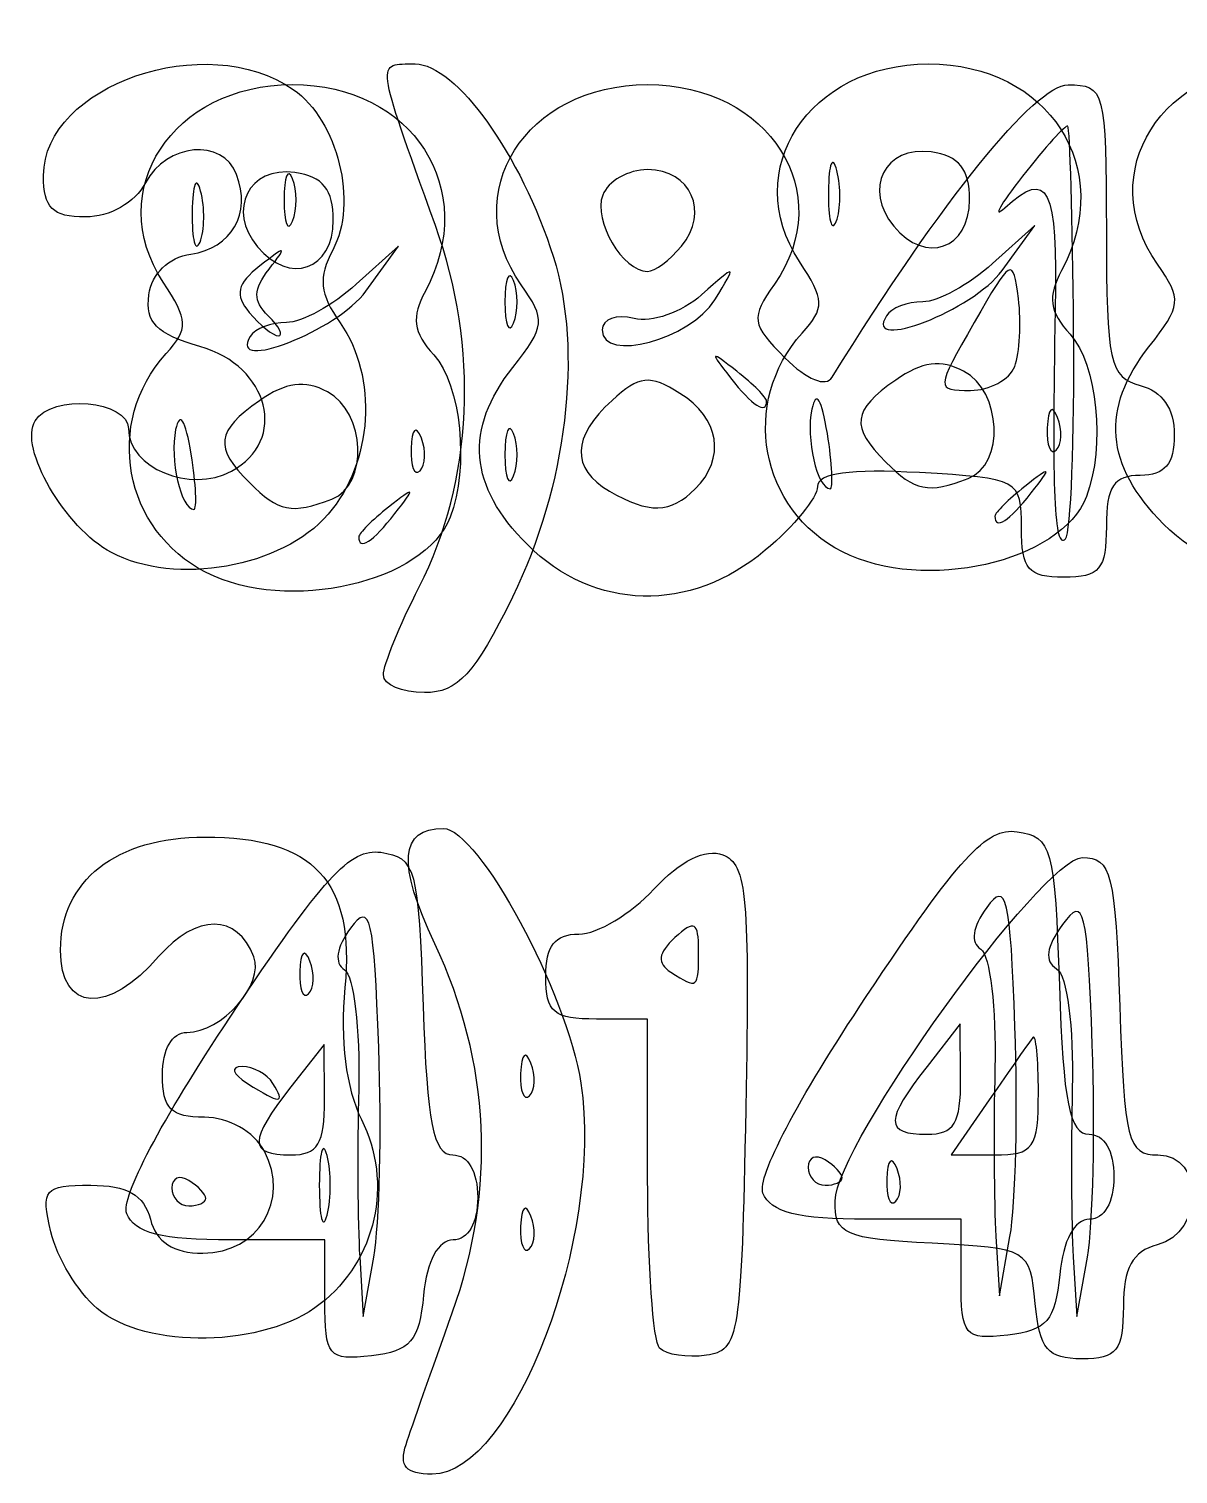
# Model space of a CAD drawing. Extents: x 2.03 to 5.39, y 7.1 to 8.91.
# Drawn here: x 4.2328 to 4.4583, y 7.9658 to 8.2493 of the extents above; entities that cross this region are included whole.
import ezdxf

# ---------------------------------------------------------------- set-up
doc = ezdxf.new("R2010")
doc.units = 0
doc.layers.add('Layer_1', color=7, linetype='CONTINUOUS')

msp = doc.modelspace()

# ---------------------------------------------------------------- linework, layer by layer
at = {"layer": 'Layer_1', "color": 7}
for p, q in [((4.391313, 8.221567), (4.391313, 8.221567)), ((4.266493, 8.217519), (4.266493, 8.217519)), ((4.284544, 8.219964), (4.284544, 8.219964)), ((4.417336, 8.215843), (4.417336, 8.215843)), ((4.292516, 8.211795), (4.292516, 8.211795)), ((4.430134, 8.210797), (4.421854, 8.203297)), ((4.423735, 8.201924), (4.430134, 8.210797)), ((4.305314, 8.206749), (4.297034, 8.199249)), ((4.298915, 8.197876), (4.305314, 8.206749)), ((4.360814, 8.206707), (4.360814, 8.206707)), ((4.423735, 8.201924), (4.423735, 8.201924)), ((4.298915, 8.197876), (4.298915, 8.197876)), ((4.327877, 8.199964), (4.327877, 8.199964)), ((4.367366, 8.196203), (4.367366, 8.196203)), ((4.279749, 8.193051), (4.279749, 8.193051)), ((4.437756, 8.19044), (4.437756, 8.19044)), ((4.426203, 8.183134), (4.426203, 8.183134)), ((4.377516, 8.176341), (4.377516, 8.176341)), ((4.434613, 8.173089), (4.434613, 8.173089)), ((4.327877, 8.169964), (4.327877, 8.169964)), ((4.389449, 8.169964), (4.389449, 8.169964)), ((4.309794, 8.169041), (4.309793, 8.169041)), ((4.264629, 8.165916), (4.264629, 8.165916)), ((4.417063, 8.161154), (4.417064, 8.161154)), ((4.363516, 8.159083), (4.363516, 8.159083)), ((4.429428, 8.158297), (4.429428, 8.158297)), ((4.292244, 8.157106), (4.292244, 8.157106)), ((4.304608, 8.154249), (4.304608, 8.154249)), ((4.455413, 8.152208), (4.455413, 8.152208)), ((4.249003, 8.146598), (4.249003, 8.146598)), ((4.330593, 8.148159), (4.330593, 8.148159)), ((4.392402, 8.146746), (4.392402, 8.146746)), ((4.267582, 8.142697), (4.267582, 8.142697)), ((4.302336, 8.122597), (4.302336, 8.122597)), ((4.364183, 8.068547), (4.364183, 8.068547)), ((4.287947, 8.066422), (4.287946, 8.066422)), ((4.354183, 8.055082), (4.344183, 8.055082)), ((4.354183, 8.023971), (4.354183, 8.055082)), ((4.415517, 8.05413), (4.408999, 8.045797)), ((4.415595, 8.043297), (4.415517, 8.05413)), ((4.426257, 8.053526), (4.426258, 8.053526)), ((4.290698, 8.050082), (4.284179, 8.041749)), ((4.290775, 8.039249), (4.290698, 8.050082)), ((4.301438, 8.049478), (4.301438, 8.049478)), ((4.44142, 8.050008), (4.441421, 8.050008)), ((4.33128, 8.046422), (4.33128, 8.046422)), ((4.280669, 8.042464), (4.280669, 8.042464)), ((4.415592, 8.043297), (4.415595, 8.043297)), ((4.290772, 8.039249), (4.290775, 8.039249)), ((4.42121, 8.039249), (4.413729, 8.028415)), ((4.43085, 8.040638), (4.430849, 8.040638)), ((4.2913, 8.028297), (4.2913, 8.028297)), ((4.413729, 8.028415), (4.42229, 8.028415)), ((4.403127, 8.025707), (4.403127, 8.025707)), ((4.392336, 8.023934), (4.392336, 8.023934)), ((4.267516, 8.019885), (4.267516, 8.019885)), ((4.33128, 8.016422), (4.33128, 8.016422)), ((4.415669, 8.015797), (4.397231, 8.015797)), ((4.415669, 8.003909), (4.415669, 8.015797)), ((4.290849, 8.011749), (4.272412, 8.011749)), ((4.290849, 7.999861), (4.290849, 8.011749)), ((4.422512, 8.012464), (4.423213, 8.000797)), ((4.423213, 8.000797), (4.425274, 8.01239)), ((4.297692, 8.008415), (4.298393, 7.996749)), ((4.298393, 7.996749), (4.300454, 8.008342)), ((4.437692, 8.008415), (4.438393, 7.996749)), ((4.438393, 7.996749), (4.440454, 8.008342)), ((4.415669, 8.003909), (4.415669, 8.003909)), ((4.290849, 7.999861), (4.290849, 7.999861)), ((4.430227, 7.999249), (4.430227, 7.999249)), ((4.246181, 7.998297), (4.246181, 7.998297)), ((4.356546, 7.990497), (4.356546, 7.990497)), ((4.306792, 7.97163), (4.306792, 7.97163))]:
    msp.add_line(p, q, dxfattribs=at)
for points in [[(4.23567, 8.220556), (4.23567, 8.2383), (4.267691, 8.249348), (4.284664, 8.23746)], [(4.312537, 8.210797), (4.300684, 8.243826), (4.300855, 8.242464), (4.308567, 8.242464)], [(4.308567, 8.242464), (4.316591, 8.242464), (4.329384, 8.22461), (4.335703, 8.204591)], [(4.38397, 8.203713), (4.372206, 8.221667), (4.385798, 8.242464), (4.409295, 8.242464)], [(4.409295, 8.242464), (4.432901, 8.242464), (4.446111, 8.221975), (4.435404, 8.201968)], [(4.454217, 8.20317), (4.441598, 8.221186), (4.455019, 8.242464), (4.479003, 8.242464)], [(4.25915, 8.199665), (4.247386, 8.217618), (4.260978, 8.238416), (4.284475, 8.238416)], [(4.284475, 8.238416), (4.308081, 8.238416), (4.321291, 8.217927), (4.310584, 8.197919)], [(4.284664, 8.23746), (4.293444, 8.23131), (4.297392, 8.215244), (4.29241, 8.205935)], [(4.329397, 8.199122), (4.316778, 8.217138), (4.330199, 8.238416), (4.354183, 8.238416)], [(4.354183, 8.238416), (4.378067, 8.238416), (4.391592, 8.217143), (4.379072, 8.199269)], [(4.39041, 8.181025), (4.412153, 8.216074), (4.43009, 8.238295), (4.436683, 8.238352)], [(4.436683, 8.238352), (4.443884, 8.238418), (4.444183, 8.237274), (4.444183, 8.20977)], [(4.436624, 8.230258), (4.436198, 8.230595), (4.43221, 8.226193), (4.427761, 8.220477)], [(4.437756, 8.19044), (4.437559, 8.212003), (4.43705, 8.229921), (4.436624, 8.230258)], [(4.273542, 8.220797), (4.270786, 8.227978), (4.259859, 8.226959), (4.25567, 8.219131)], [(4.409821, 8.225198), (4.400753, 8.226486), (4.396439, 8.217903), (4.40249, 8.210612)], [(4.391313, 8.221567), (4.390467, 8.224811), (4.389721, 8.222964), (4.389653, 8.217464)], [(4.417336, 8.215843), (4.417336, 8.221905), (4.415318, 8.224417), (4.409821, 8.225198)], [(4.243886, 8.212464), (4.23741, 8.212464), (4.23567, 8.214178), (4.23567, 8.220556)], [(4.264554, 8.205159), (4.272555, 8.206299), (4.276483, 8.213133), (4.273542, 8.220797)], [(4.266493, 8.217519), (4.265647, 8.220762), (4.264901, 8.218916), (4.264833, 8.213416)], [(4.285001, 8.22115), (4.275933, 8.222437), (4.271619, 8.213855), (4.27767, 8.206564)], [(4.284544, 8.219964), (4.283619, 8.222256), (4.282863, 8.220381), (4.282863, 8.215797)], [(4.292516, 8.211795), (4.292516, 8.217857), (4.290498, 8.220369), (4.285001, 8.22115)], [(4.354183, 8.221749), (4.350401, 8.221749), (4.346436, 8.21948), (4.345372, 8.216707)], [(4.360814, 8.206707), (4.366353, 8.21338), (4.362664, 8.221749), (4.354183, 8.221749)], [(4.391189, 8.211567), (4.392103, 8.213824), (4.392158, 8.218324), (4.391313, 8.221567)], [(4.427761, 8.220477), (4.423313, 8.21476), (4.421738, 8.211958), (4.424261, 8.214249)], [(4.424261, 8.214249), (4.43284, 8.222039), (4.434619, 8.218444), (4.434157, 8.194249)], [(4.25567, 8.219131), (4.253583, 8.215232), (4.24869, 8.212464), (4.243886, 8.212464)], [(4.26637, 8.207519), (4.267283, 8.209776), (4.267338, 8.214276), (4.266493, 8.217519)], [(4.284544, 8.211631), (4.285468, 8.213922), (4.285468, 8.217672), (4.284544, 8.219964)], [(4.389653, 8.217464), (4.389586, 8.211964), (4.390276, 8.209311), (4.391189, 8.211567)], [(4.282863, 8.215797), (4.282863, 8.211214), (4.283619, 8.209339), (4.284544, 8.211631)], [(4.345372, 8.216707), (4.343457, 8.211715), (4.349327, 8.201749), (4.354183, 8.201749)], [(4.40249, 8.210612), (4.408735, 8.203087), (4.417336, 8.206117), (4.417336, 8.215843)], [(4.264833, 8.213416), (4.264766, 8.207916), (4.265456, 8.205262), (4.26637, 8.207519)], [(4.27767, 8.206564), (4.283916, 8.199039), (4.292516, 8.202069), (4.292516, 8.211795)], [(4.309373, 8.139856), (4.320025, 8.160736), (4.321183, 8.186706), (4.312537, 8.210797)], [(4.444183, 8.20977), (4.444183, 8.183928), (4.444835, 8.180954), (4.45085, 8.179382)], [(4.279916, 8.202218), (4.283527, 8.206854), (4.283319, 8.206928), (4.278128, 8.202855)], [(4.354183, 8.201749), (4.355567, 8.201749), (4.358552, 8.20398), (4.360814, 8.206707)], [(4.25634, 8.19716), (4.25694, 8.201359), (4.260206, 8.20454), (4.264554, 8.205159)], [(4.29241, 8.205935), (4.28953, 8.200553), (4.289851, 8.197381), (4.293855, 8.191664)], [(4.335703, 8.204591), (4.341513, 8.186183), (4.33832, 8.159616), (4.327684, 8.137877)], [(4.367366, 8.196203), (4.371747, 8.203339), (4.371719, 8.20335), (4.364765, 8.197165)], [(4.384524, 8.189682), (4.38898, 8.194628), (4.38892, 8.196159), (4.38397, 8.203713)], [(4.421854, 8.203297), (4.417299, 8.199172), (4.411133, 8.195797), (4.408151, 8.195797)], [(4.426932, 8.196436), (4.425894, 8.204671), (4.425541, 8.204479), (4.41825, 8.191718)], [(4.45255, 8.186979), (4.458904, 8.195057), (4.459032, 8.196296), (4.454217, 8.20317)], [(4.278128, 8.202855), (4.27362, 8.199318), (4.273134, 8.197186), (4.276037, 8.193688)], [(4.279749, 8.193051), (4.276744, 8.196057), (4.276782, 8.198197), (4.279916, 8.202218)], [(4.327877, 8.199964), (4.326953, 8.202256), (4.326196, 8.200381), (4.326196, 8.195797)], [(4.401042, 8.193067), (4.396534, 8.185773), (4.41818, 8.194221), (4.423735, 8.201924)], [(4.435404, 8.201968), (4.432622, 8.19677), (4.433, 8.193922), (4.43707, 8.189424)], [(4.259704, 8.185634), (4.26416, 8.19058), (4.2641, 8.192111), (4.25915, 8.199665)], [(4.276222, 8.189019), (4.271714, 8.181724), (4.29336, 8.190173), (4.298915, 8.197876)], [(4.297034, 8.199249), (4.29248, 8.195124), (4.286314, 8.191749), (4.283332, 8.191749)], [(4.310584, 8.197919), (4.307802, 8.192721), (4.30818, 8.189874), (4.31225, 8.185376)], [(4.32773, 8.182931), (4.334084, 8.191009), (4.334212, 8.192248), (4.329397, 8.199122)], [(4.327877, 8.191631), (4.328802, 8.193922), (4.328802, 8.197672), (4.327877, 8.199964)], [(4.379072, 8.199269), (4.374367, 8.192551), (4.37453, 8.191402), (4.381132, 8.1848)], [(4.26634, 8.187054), (4.257838, 8.189478), (4.25557, 8.191769), (4.25634, 8.19716)], [(4.326196, 8.195797), (4.326196, 8.191214), (4.326953, 8.189339), (4.327877, 8.191631)], [(4.345294, 8.190284), (4.345294, 8.183774), (4.362582, 8.188409), (4.367366, 8.196203)], [(4.364765, 8.197165), (4.360899, 8.193727), (4.354936, 8.191646), (4.351515, 8.192541)], [(4.408151, 8.195797), (4.405169, 8.195797), (4.40197, 8.194569), (4.401042, 8.193067)], [(4.426203, 8.183134), (4.427198, 8.185729), (4.427527, 8.191715), (4.426932, 8.196436)], [(4.276037, 8.193688), (4.278117, 8.191181), (4.280686, 8.18913), (4.281744, 8.18913)], [(4.281744, 8.18913), (4.282803, 8.18913), (4.281906, 8.190895), (4.279749, 8.193051)], [(4.351515, 8.192541), (4.348071, 8.193441), (4.345294, 8.19243), (4.345294, 8.190284)], [(4.434157, 8.194249), (4.43347, 8.158268), (4.433965, 8.147086), (4.436148, 8.14927)], [(4.283332, 8.191749), (4.28035, 8.191749), (4.277151, 8.190521), (4.276222, 8.189019)], [(4.293855, 8.191664), (4.301332, 8.180989), (4.300286, 8.164327), (4.291498, 8.154111)], [(4.392402, 8.146746), (4.376146, 8.154971), (4.372272, 8.176084), (4.384524, 8.189682)], [(4.41825, 8.191718), (4.41071, 8.17852), (4.410705, 8.178416), (4.417522, 8.178416)], [(4.436148, 8.14927), (4.437229, 8.150351), (4.437952, 8.168877), (4.437756, 8.19044)], [(4.43707, 8.189424), (4.442417, 8.183517), (4.444033, 8.16743), (4.440265, 8.157613)], [(4.272536, 8.162571), (4.283698, 8.168545), (4.28, 8.183159), (4.26634, 8.187054)], [(4.371683, 8.182174), (4.366396, 8.186321), (4.366278, 8.186203), (4.370425, 8.180916)], [(4.455413, 8.152208), (4.443921, 8.163699), (4.443004, 8.174843), (4.45255, 8.186979)], [(4.267582, 8.142697), (4.251326, 8.150922), (4.247452, 8.172036), (4.259704, 8.185634)], [(4.31225, 8.185376), (4.317597, 8.179468), (4.319213, 8.163382), (4.315446, 8.153565)], [(4.381132, 8.1848), (4.385422, 8.180511), (4.38915, 8.178993), (4.39041, 8.181025)], [(4.416185, 8.182188), (4.411757, 8.184558), (4.408021, 8.184071), (4.402851, 8.18045)], [(4.291365, 8.17814), (4.286937, 8.18051), (4.283201, 8.180022), (4.278032, 8.176402)], [(4.330593, 8.148159), (4.319102, 8.159651), (4.318184, 8.170795), (4.32773, 8.182931)], [(4.36053, 8.177842), (4.354584, 8.181555), (4.3526, 8.18135), (4.347197, 8.17646)], [(4.370425, 8.180916), (4.374779, 8.175363), (4.377516, 8.173598), (4.377516, 8.176341)], [(4.377516, 8.176341), (4.377516, 8.177033), (4.374891, 8.179658), (4.371683, 8.182174)], [(4.402851, 8.18045), (4.394297, 8.174458), (4.393922, 8.171354), (4.400907, 8.164369)], [(4.417064, 8.161154), (4.424306, 8.163933), (4.423711, 8.17816), (4.416185, 8.182188)], [(4.417522, 8.178416), (4.421301, 8.178416), (4.425207, 8.180539), (4.426203, 8.183134)], [(4.234011, 8.172478), (4.23727, 8.17775), (4.252336, 8.176465), (4.252336, 8.170915)], [(4.292244, 8.157106), (4.299486, 8.159885), (4.298891, 8.174112), (4.291365, 8.17814)], [(4.363516, 8.159083), (4.369572, 8.165138), (4.368325, 8.172974), (4.36053, 8.177842)], [(4.389449, 8.169964), (4.388367, 8.176729), (4.387226, 8.178533), (4.386411, 8.174769)], [(4.45085, 8.179382), (4.455164, 8.178254), (4.457516, 8.174835), (4.457516, 8.169694)], [(4.278032, 8.176402), (4.269477, 8.17041), (4.269102, 8.167306), (4.276088, 8.160321)], [(4.347197, 8.17646), (4.339286, 8.169301), (4.339106, 8.163096), (4.346683, 8.158683)], [(4.434613, 8.173089), (4.433549, 8.175748), (4.432759, 8.174958), (4.432599, 8.171075)], [(4.249003, 8.146598), (4.239892, 8.151403), (4.230745, 8.167193), (4.234011, 8.172478)], [(4.264629, 8.165916), (4.263547, 8.17268), (4.262407, 8.174485), (4.261591, 8.170721)], [(4.327877, 8.169964), (4.326953, 8.172256), (4.326196, 8.170381), (4.326196, 8.165797)], [(4.386411, 8.174769), (4.38517, 8.16904), (4.387437, 8.159131), (4.389988, 8.159131)], [(4.43435, 8.1667), (4.435458, 8.167808), (4.435576, 8.170683), (4.434613, 8.173089)], [(4.252336, 8.170915), (4.252336, 8.163203), (4.264403, 8.158218), (4.272536, 8.162571)], [(4.261591, 8.170721), (4.260351, 8.164992), (4.262617, 8.155083), (4.265168, 8.155083)], [(4.309793, 8.169041), (4.308729, 8.1717), (4.307939, 8.17091), (4.30778, 8.167027)], [(4.327877, 8.161631), (4.328802, 8.163922), (4.328802, 8.167672), (4.327877, 8.169964)], [(4.389988, 8.159131), (4.390644, 8.159131), (4.390402, 8.164006), (4.389449, 8.169964)], [(4.432599, 8.171075), (4.432455, 8.167561), (4.433243, 8.165593), (4.43435, 8.1667)], [(4.457516, 8.169694), (4.457516, 8.163971), (4.455652, 8.161749), (4.45085, 8.161749)], [(4.30778, 8.167027), (4.307635, 8.163513), (4.308423, 8.161544), (4.30953, 8.162652)], [(4.30953, 8.162652), (4.310638, 8.16376), (4.310756, 8.166635), (4.309794, 8.169041)], [(4.265168, 8.155083), (4.265824, 8.155083), (4.265582, 8.159958), (4.264629, 8.165916)], [(4.326196, 8.165797), (4.326196, 8.161214), (4.326953, 8.159339), (4.327877, 8.161631)], [(4.400907, 8.164369), (4.406652, 8.158624), (4.409167, 8.158124), (4.417063, 8.161154)], [(4.429428, 8.158297), (4.433574, 8.163584), (4.433456, 8.163702), (4.42817, 8.159556)], [(4.40751, 8.162286), (4.393894, 8.163055), (4.387506, 8.162175), (4.38751, 8.159546)], [(4.427516, 8.151453), (4.427516, 8.160966), (4.427123, 8.161179), (4.40751, 8.162286)], [(4.45085, 8.161749), (4.445665, 8.161749), (4.444183, 8.159527), (4.444183, 8.151749)], [(4.276088, 8.160321), (4.281832, 8.154576), (4.284347, 8.154076), (4.292244, 8.157106)], [(4.304608, 8.154249), (4.308754, 8.159536), (4.308637, 8.159654), (4.30335, 8.155508)], [(4.346683, 8.158683), (4.354442, 8.154164), (4.358698, 8.154265), (4.363516, 8.159083)], [(4.38751, 8.159546), (4.387514, 8.157417), (4.382901, 8.151792), (4.377261, 8.147046)], [(4.42817, 8.159556), (4.424961, 8.15704), (4.422336, 8.154415), (4.422336, 8.153723)], [(4.422336, 8.153723), (4.422336, 8.150979), (4.425074, 8.152745), (4.429428, 8.158297)], [(4.30335, 8.155508), (4.300141, 8.152992), (4.297516, 8.150367), (4.297516, 8.149674)], [(4.440265, 8.157613), (4.435312, 8.144706), (4.408476, 8.138612), (4.392402, 8.146746)], [(4.291498, 8.154111), (4.282516, 8.143668), (4.261577, 8.139966), (4.249003, 8.146598)], [(4.315446, 8.153565), (4.310492, 8.140657), (4.283656, 8.134564), (4.267582, 8.142697)], [(4.297516, 8.149674), (4.297516, 8.146931), (4.300254, 8.148697), (4.304608, 8.154249)], [(4.50208, 8.151094), (4.48737, 8.138716), (4.468453, 8.139168), (4.455413, 8.152208)], [(4.43585, 8.141749), (4.428869, 8.141749), (4.427516, 8.143325), (4.427516, 8.151453)], [(4.444183, 8.151749), (4.444183, 8.143305), (4.442887, 8.141749), (4.43585, 8.141749)], [(4.377261, 8.147046), (4.362551, 8.134668), (4.343633, 8.135119), (4.330593, 8.148159)], [(4.302336, 8.122597), (4.302336, 8.124503), (4.305503, 8.13227), (4.309373, 8.139856)], [(4.327684, 8.137877), (4.320295, 8.122775), (4.31694, 8.119131), (4.310424, 8.119131)], [(4.310424, 8.119131), (4.305976, 8.119131), (4.302336, 8.120691), (4.302336, 8.122597)], [(4.397083, 8.059486), (4.415331, 8.086893), (4.420638, 8.092698), (4.426662, 8.091841)], [(4.239003, 8.068613), (4.239003, 8.082224), (4.249952, 8.090797), (4.267336, 8.090797)], [(4.267336, 8.090797), (4.28873, 8.090797), (4.296804, 8.082108), (4.294799, 8.061242)], [(4.31243, 8.069852), (4.304995, 8.08567), (4.305506, 8.092464), (4.314132, 8.092464)], [(4.314132, 8.092464), (4.320977, 8.092464), (4.338453, 8.060067), (4.341096, 8.042479)], [(4.426662, 8.091841), (4.433501, 8.090868), (4.434068, 8.088805), (4.434966, 8.06163)], [(4.272263, 8.055438), (4.290511, 8.082845), (4.295818, 8.08865), (4.301842, 8.087793)], [(4.301842, 8.087793), (4.308682, 8.08682), (4.309249, 8.084757), (4.310146, 8.057582)], [(4.355412, 8.080555), (4.360581, 8.08613), (4.365557, 8.088601), (4.368972, 8.087291)], [(4.368972, 8.087291), (4.373656, 8.085494), (4.374245, 8.078953), (4.373441, 8.037651)], [(4.390965, 8.019415), (4.391138, 8.03046), (4.431677, 8.086749), (4.439457, 8.086749)], [(4.439457, 8.086749), (4.445198, 8.086749), (4.445948, 8.083774), (4.446813, 8.057582)], [(4.426258, 8.053526), (4.425322, 8.079201), (4.424595, 8.082269), (4.420709, 8.076954)], [(4.340715, 8.071749), (4.344307, 8.071749), (4.350921, 8.075712), (4.355412, 8.080555)], [(4.441421, 8.050008), (4.440439, 8.076953), (4.439832, 8.079409), (4.435587, 8.073612)], [(4.276937, 8.067302), (4.273684, 8.075779), (4.265643, 8.075817), (4.258317, 8.067391)], [(4.301438, 8.049478), (4.300502, 8.075152), (4.299775, 8.07822), (4.295889, 8.072906)], [(4.420709, 8.076954), (4.417914, 8.073132), (4.417473, 8.070075), (4.419534, 8.068802)], [(4.295889, 8.072906), (4.293094, 8.069083), (4.292654, 8.066027), (4.294714, 8.064754)], [(4.364183, 8.068547), (4.364183, 8.074189), (4.363395, 8.074614), (4.359552, 8.071047)], [(4.435587, 8.073612), (4.43235, 8.06919), (4.431983, 8.066442), (4.43443, 8.064929)], [(4.334183, 8.063415), (4.334183, 8.069469), (4.33597, 8.071749), (4.340715, 8.071749)], [(4.359552, 8.071047), (4.356197, 8.067933), (4.355967, 8.066074), (4.358718, 8.0643)], [(4.258317, 8.067391), (4.24828, 8.055848), (4.239003, 8.056435), (4.239003, 8.068613)], [(4.263765, 8.052464), (4.270664, 8.052464), (4.279019, 8.061876), (4.276937, 8.067302)], [(4.287946, 8.066422), (4.286882, 8.069081), (4.286092, 8.068291), (4.285933, 8.064408)], [(4.31587, 7.997464), (4.324563, 8.021685), (4.323381, 8.046555), (4.31243, 8.069852)], [(4.358718, 8.0643), (4.364053, 8.06086), (4.364183, 8.06096), (4.364183, 8.068547)], [(4.419534, 8.068802), (4.421347, 8.067681), (4.422601, 8.057172), (4.422321, 8.045447)], [(4.285933, 8.064408), (4.285788, 8.060894), (4.286576, 8.058925), (4.287683, 8.060033)], [(4.287683, 8.060033), (4.288791, 8.061141), (4.288909, 8.064016), (4.287947, 8.066422)], [(4.294714, 8.064754), (4.296527, 8.063633), (4.297781, 8.053124), (4.297501, 8.041399)], [(4.43443, 8.064929), (4.436472, 8.063668), (4.437791, 8.053552), (4.437501, 8.041399)], [(4.344183, 8.055082), (4.335738, 8.055082), (4.334183, 8.056378), (4.334183, 8.063415)], [(4.434966, 8.06163), (4.435722, 8.038711), (4.436972, 8.032464), (4.440799, 8.032464)], [(4.294799, 8.061242), (4.293803, 8.050886), (4.294979, 8.041523), (4.298046, 8.035375)], [(4.376819, 8.020942), (4.375618, 8.024073), (4.383547, 8.039156), (4.397083, 8.059486)], [(4.310146, 8.057582), (4.310903, 8.034663), (4.312152, 8.028415), (4.315979, 8.028415)], [(4.446813, 8.057582), (4.447685, 8.031158), (4.44839, 8.028415), (4.454313, 8.028415)], [(4.251999, 8.016893), (4.250798, 8.020025), (4.258727, 8.035108), (4.272263, 8.055438)], [(4.425274, 8.01239), (4.426408, 8.018766), (4.42685, 8.037277), (4.426257, 8.053526)], [(4.259003, 8.04413), (4.259003, 8.04913), (4.260907, 8.052464), (4.263765, 8.052464)], [(4.429771, 8.051471), (4.429177, 8.050708), (4.425325, 8.045207), (4.42121, 8.039249)], [(4.430849, 8.040638), (4.430849, 8.04736), (4.430364, 8.052235), (4.429771, 8.051471)], [(4.300454, 8.008342), (4.301588, 8.014718), (4.30203, 8.033229), (4.301438, 8.049478)], [(4.33128, 8.046422), (4.330215, 8.049081), (4.329426, 8.048291), (4.329266, 8.044408)], [(4.440454, 8.008342), (4.441588, 8.014718), (4.442022, 8.033468), (4.44142, 8.050008)], [(4.274639, 8.045746), (4.272254, 8.045713), (4.272665, 8.044405), (4.275669, 8.042464)], [(4.280669, 8.042464), (4.279536, 8.044297), (4.276823, 8.045774), (4.274639, 8.045746)], [(4.329266, 8.044408), (4.329121, 8.040894), (4.329909, 8.038925), (4.331017, 8.040033)], [(4.331017, 8.040033), (4.332124, 8.041141), (4.332243, 8.044016), (4.33128, 8.046422)], [(4.408999, 8.045797), (4.400706, 8.035195), (4.400706, 8.032464), (4.408999, 8.032464)], [(4.422321, 8.045447), (4.422041, 8.033723), (4.422126, 8.01888), (4.422512, 8.012464)], [(4.267219, 8.035797), (4.260677, 8.035797), (4.259003, 8.037495), (4.259003, 8.04413)], [(4.275669, 8.042464), (4.282073, 8.038325), (4.283227, 8.038325), (4.280669, 8.042464)], [(4.284179, 8.041749), (4.275886, 8.031147), (4.275886, 8.028415), (4.284179, 8.028415)], [(4.341096, 8.042479), (4.345611, 8.012435), (4.327857, 7.965797), (4.311905, 7.965797)], [(4.408999, 8.032464), (4.414313, 8.032464), (4.415651, 8.034661), (4.415592, 8.043297)], [(4.284179, 8.028415), (4.289493, 8.028415), (4.290831, 8.030613), (4.290772, 8.039249)], [(4.297501, 8.041399), (4.297221, 8.029675), (4.297306, 8.014832), (4.297692, 8.008415)], [(4.42229, 8.028415), (4.429925, 8.028415), (4.43085, 8.029736), (4.43085, 8.040638)], [(4.437501, 8.041399), (4.437221, 8.029675), (4.437306, 8.014832), (4.437692, 8.008415)], [(4.373441, 8.037651), (4.372566, 7.992656), (4.372148, 7.990029), (4.365712, 7.989108)], [(4.279003, 8.02913), (4.276916, 8.033029), (4.272023, 8.035797), (4.267219, 8.035797)], [(4.298046, 8.035375), (4.304307, 8.022825), (4.300956, 8.007817), (4.289964, 7.999171)], [(4.2913, 8.028297), (4.290462, 8.031505), (4.289776, 8.02888), (4.289776, 8.022464)], [(4.440799, 8.032464), (4.443772, 8.032464), (4.445669, 8.029217), (4.445669, 8.02413)], [(4.266907, 8.00913), (4.277757, 8.00913), (4.284097, 8.019612), (4.279003, 8.02913)], [(4.2913, 8.01663), (4.292139, 8.019839), (4.292139, 8.025089), (4.2913, 8.028297)], [(4.315979, 8.028415), (4.318952, 8.028415), (4.320849, 8.025169), (4.320849, 8.020082)], [(4.389003, 8.027464), (4.387169, 8.028597), (4.385669, 8.027935), (4.385669, 8.025994)], [(4.392336, 8.023934), (4.392336, 8.024742), (4.390836, 8.026331), (4.389003, 8.027464)], [(4.403127, 8.025707), (4.402062, 8.028366), (4.401273, 8.027576), (4.401113, 8.023693)], [(4.454313, 8.028415), (4.463477, 8.028415), (4.463365, 8.013184), (4.454183, 8.010783)], [(4.264183, 8.023415), (4.262349, 8.024549), (4.260849, 8.023887), (4.260849, 8.021946)], [(4.385669, 8.025994), (4.385669, 8.024052), (4.387169, 8.022464), (4.389003, 8.022464)], [(4.402863, 8.019318), (4.403971, 8.020426), (4.404089, 8.023301), (4.403127, 8.025707)], [(4.237117, 8.013297), (4.235118, 8.021738), (4.235736, 8.022464), (4.244919, 8.022464)], [(4.244919, 8.022464), (4.252088, 8.022464), (4.255382, 8.02059), (4.256635, 8.015797)], [(4.260849, 8.021946), (4.260849, 8.020004), (4.262349, 8.018415), (4.264183, 8.018415)], [(4.267516, 8.019885), (4.267516, 8.020694), (4.266016, 8.022282), (4.264183, 8.023415)], [(4.289776, 8.022464), (4.289776, 8.016047), (4.290462, 8.013422), (4.2913, 8.01663)], [(4.356546, 7.990497), (4.355246, 7.991797), (4.354183, 8.00686), (4.354183, 8.023971)], [(4.389003, 8.022464), (4.390836, 8.022464), (4.392336, 8.023125), (4.392336, 8.023934)], [(4.401113, 8.023693), (4.400968, 8.020179), (4.401756, 8.018211), (4.402863, 8.019318)], [(4.445669, 8.02413), (4.445669, 8.019108), (4.443766, 8.015797), (4.440881, 8.015797)], [(4.264183, 8.018415), (4.266016, 8.018415), (4.267516, 8.019077), (4.267516, 8.019885)], [(4.320849, 8.020082), (4.320849, 8.01506), (4.318947, 8.011749), (4.316061, 8.011749)], [(4.33128, 8.016422), (4.330215, 8.019081), (4.329426, 8.018291), (4.329266, 8.014408)], [(4.397231, 8.015797), (4.383687, 8.015797), (4.37827, 8.017162), (4.376819, 8.020942)], [(4.410016, 8.011082), (4.392752, 8.011982), (4.390861, 8.012809), (4.390965, 8.019415)], [(4.272412, 8.011749), (4.258867, 8.011749), (4.25345, 8.013114), (4.251999, 8.016893)], [(4.331017, 8.010033), (4.332124, 8.011141), (4.332243, 8.014016), (4.33128, 8.016422)], [(4.246181, 7.998297), (4.242389, 8.001505), (4.23831, 8.008255), (4.237117, 8.013297)], [(4.256635, 8.015797), (4.257806, 8.011322), (4.261182, 8.00913), (4.266907, 8.00913)], [(4.329266, 8.014408), (4.329121, 8.010894), (4.329909, 8.008925), (4.331017, 8.010033)], [(4.440881, 8.015797), (4.437914, 8.015797), (4.435694, 8.011674), (4.435047, 8.004964)], [(4.316061, 8.011749), (4.313094, 8.011749), (4.310874, 8.007626), (4.310227, 8.000915)], [(4.430227, 7.999249), (4.429195, 8.009959), (4.428965, 8.010093), (4.410016, 8.011082)], [(4.454183, 8.010783), (4.449328, 8.009514), (4.447516, 8.006236), (4.447516, 7.998728)], [(4.435047, 8.004964), (4.434177, 7.995937), (4.432474, 7.993954), (4.424836, 7.993075)], [(4.424836, 7.993075), (4.416352, 7.992099), (4.415669, 7.992907), (4.415669, 8.003909)], [(4.289964, 7.999171), (4.279081, 7.99061), (4.255814, 7.990146), (4.246181, 7.998297)], [(4.300016, 7.989027), (4.291533, 7.988051), (4.290849, 7.988858), (4.290849, 7.999861)], [(4.310227, 8.000915), (4.309357, 7.991889), (4.307654, 7.989906), (4.300016, 7.989027)], [(4.439394, 7.988415), (4.432667, 7.988415), (4.431092, 7.990276), (4.430227, 7.999249)], [(4.306792, 7.97163), (4.307838, 7.974839), (4.311923, 7.986464), (4.31587, 7.997464)], [(4.447516, 7.998728), (4.447516, 7.990022), (4.446251, 7.988415), (4.439394, 7.988415)], [(4.365712, 7.989108), (4.36197, 7.988573), (4.357845, 7.989197), (4.356546, 7.990497)], [(4.311905, 7.965797), (4.306724, 7.965797), (4.305388, 7.967321), (4.306792, 7.97163)]]:
    msp.add_open_spline(points, degree=3, dxfattribs=at)

doc.saveas('drawing.dxf')
